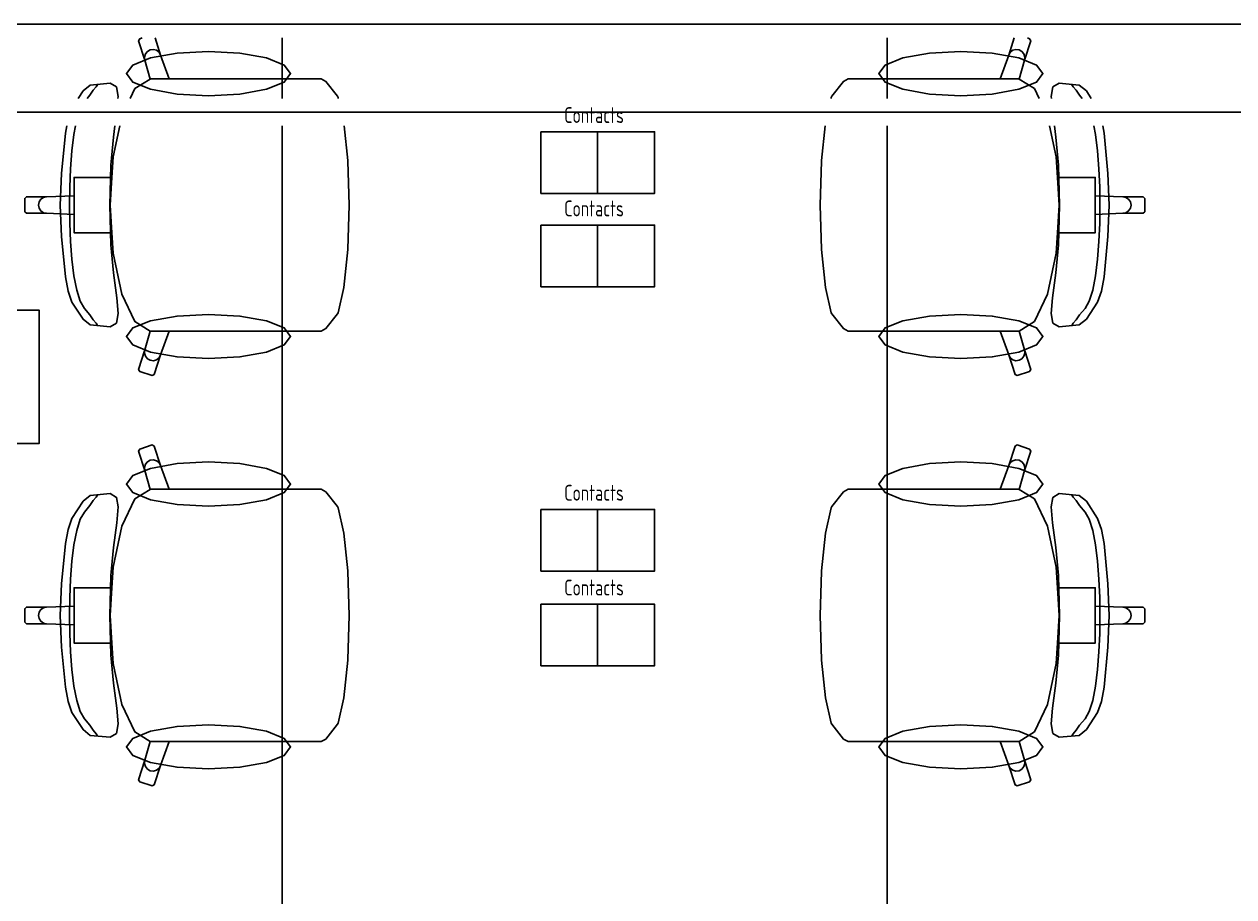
# Model space of a CAD drawing. Extents: x 25325 to 182345, y 3956 to 147305.
# Drawn here: x 91176.409 to 91178.14, y 73656.186 to 73657.435 of the extents above; entities that cross this region are included whole.
import ezdxf

# ---------------------------------------------------------------- set-up
doc = ezdxf.new("R2010")
doc.units = 0
doc.header["$MEASUREMENT"] = 0
for name, color, linetype in [('CAT6A UNDERGROUND PORTS ROUTING', 1, 'CONTINUOUS'), ('CONTACTORS', 3, 'CONTINUOUS'), ('WIFI LAN', 4, 'CONTINUOUS')]:
    doc.layers.add(name, color=color, linetype=linetype)
doc.styles.add('Tabla_100', font='simplex.shx', dxfattribs={"width": 0.7, "height": 20})

# ---------------------------------------------------------------- blocks, each defined once
blk = doc.blocks.new('Sheet-Климатична и вентилационна система офис помещение етаж 4_1')
at = {"layer": 'CAT6A UNDERGROUND PORTS ROUTING', "color": 5, "transparency": 33554687}
for points in [[(13.3574, 20.1399), (8.0596, 20.1399)], [(8.0596, 20.0139), (13.3574, 20.0139)]]:
    blk.add_lwpolyline(points, dxfattribs=at)
at = {"layer": 'CAT6A UNDERGROUND PORTS ROUTING', "color": 253, "true_color": 0x9c9c9c, "transparency": 33554687}
for points in [[(8.5804, 20.1202), (8.5771, 20.1191), (8.5756, 20.1162), (8.5846, 20.0883), (8.5922, 20.0614), (8.5703, 20.0477), (8.5635, 20.0336)], [(8.607, 20.0956), (8.5991, 20.1202)], [(8.7808, 20.0336), (8.7808, 20.1202)], [(9.6469, 20.1202), (9.6469, 20.0336)], [(9.8207, 20.0956), (9.8286, 20.1202)], [(9.8473, 20.1202), (9.8505, 20.1191), (9.8521, 20.1162), (9.8431, 20.0883), (9.8355, 20.0614), (9.8574, 20.0477), (9.8641, 20.0336)], [(8.6755, 20.1008), (8.6306, 20.0984), (8.5926, 20.0915), (8.5671, 20.0813), (8.5582, 20.0691), (8.5671, 20.057), (8.5926, 20.0467), (8.6306, 20.0398), (8.6755, 20.0374), (8.7204, 20.0398), (8.7585, 20.0467), (8.7839, 20.057), (8.7929, 20.0691), (8.7839, 20.0813), (8.7585, 20.0915), (8.7204, 20.0984), (8.6755, 20.1008)], [(8.6194, 20.0615), (8.607, 20.0956), (8.6048, 20.0997), (8.6012, 20.1025), (8.5967, 20.1038), (8.5922, 20.1032), (8.5882, 20.101), (8.5853, 20.0973), (8.5841, 20.0929), (8.5846, 20.0883)], [(9.7522, 20.1008), (9.7971, 20.0984), (9.8351, 20.0915), (9.8606, 20.0813), (9.8695, 20.0691), (9.8606, 20.057), (9.8351, 20.0467), (9.7971, 20.0398), (9.7522, 20.0374), (9.7073, 20.0398), (9.6692, 20.0467), (9.6438, 20.057), (9.6348, 20.0691), (9.6438, 20.0813), (9.6692, 20.0915), (9.7073, 20.0984), (9.7522, 20.1008)], [(9.8083, 20.0615), (9.8207, 20.0956), (9.8229, 20.0997), (9.8265, 20.1025), (9.8309, 20.1038), (9.8355, 20.1032), (9.8395, 20.101), (9.8424, 20.0973), (9.8436, 20.0929), (9.8431, 20.0883)], [(8.8613, 20.0336), (8.861, 20.0351), (8.8603, 20.0368), (8.8436, 20.0579), (8.8369, 20.0615), (8.8124, 20.0615), (8.784, 20.0615), (8.6194, 20.0615), (8.5924, 20.0615), (8.5922, 20.0614)], [(9.5664, 20.0336), (9.5667, 20.0351), (9.5674, 20.0368), (9.5841, 20.0579), (9.5908, 20.0615), (9.6153, 20.0615), (9.6437, 20.0615), (9.8083, 20.0615), (9.8353, 20.0615), (9.8355, 20.0614)], [(8.489, 20.0336), (8.496, 20.0444), (8.5064, 20.0527), (8.5348, 20.0553), (8.5439, 20.05), (8.5463, 20.0364), (8.546, 20.0336)], [(8.5018, 20.0336), (8.5058, 20.0382), (8.5106, 20.0453)], [(8.5106, 20.0453), (8.5147, 20.0502), (8.5168, 20.0532)], [(9.9387, 20.0336), (9.9317, 20.0444), (9.9213, 20.0527), (9.8929, 20.0553), (9.8838, 20.05), (9.8814, 20.0364), (9.8817, 20.0336)], [(9.917, 20.0453), (9.913, 20.0502), (9.9109, 20.0532)], [(9.9259, 20.0336), (9.9219, 20.0382), (9.917, 20.0453)], [(8.5485, 19.9942), (8.5391, 19.95), (8.5372, 19.9206), (8.5067, 19.9206), (8.4832, 19.9206), (8.4832, 19.8942), (8.4439, 19.8928), (8.4149, 19.8928), (8.4125, 19.8904), (8.4125, 19.8809), (8.4125, 19.8714), (8.4149, 19.8691), (8.4439, 19.8691), (8.4832, 19.8676), (8.4832, 19.8413), (8.5067, 19.8413), (8.5372, 19.8413), (8.5391, 19.8119), (8.5516, 19.7533), (8.5703, 19.7142), (8.5922, 19.7005), (8.5846, 19.6736), (8.5756, 19.6457), (8.5771, 19.6427), (8.5951, 19.6369), (8.598, 19.6384), (8.607, 19.6663)], [(8.5417, 19.9942), (8.5397, 19.978), (8.536, 19.9379), (8.5342, 19.8809), (8.536, 19.824), (8.5397, 19.7839), (8.5442, 19.7482), (8.5463, 19.7255), (8.5439, 19.7119), (8.5348, 19.7066), (8.5064, 19.7092), (8.496, 19.7175), (8.4802, 19.7419), (8.4745, 19.7576), (8.4707, 19.778), (8.4652, 19.8357), (8.4635, 19.8809), (8.4652, 19.9262)], [(8.4652, 19.9262), (8.4707, 19.9839), (8.4726, 19.9942)], [(8.5168, 19.7087), (8.5147, 19.7116), (8.5106, 19.7166), (8.5058, 19.7237), (8.4979, 19.7329), (8.4918, 19.7433), (8.4869, 19.7593), (8.483, 19.7797), (8.4801, 19.8033), (8.4781, 19.8289), (8.4769, 19.8552), (8.4766, 19.8809), (8.4769, 19.9067), (8.4781, 19.933), (8.4801, 19.9585), (8.483, 19.9821), (8.4853, 19.9942)], [(8.5922, 19.7005), (8.5924, 19.7004), (8.6194, 19.7004), (8.784, 19.7004), (8.8124, 19.7004), (8.8369, 19.7004), (8.8436, 19.704), (8.8603, 19.7251), (8.861, 19.7268), (8.8694, 19.763), (8.875, 19.8171), (8.8751, 19.8179), (8.877, 19.8809), (8.8751, 19.944), (8.875, 19.9448), (8.8699, 19.9942)], [(8.7808, 17.6974), (8.7808, 19.9942)], [(9.8355, 19.7005), (9.8353, 19.7004), (9.8083, 19.7004), (9.6437, 19.7004), (9.6153, 19.7004), (9.5908, 19.7004), (9.5841, 19.704), (9.5674, 19.7251), (9.5667, 19.7268), (9.5583, 19.763), (9.5527, 19.8171), (9.5526, 19.8179), (9.5506, 19.8809), (9.5526, 19.944), (9.5527, 19.9448), (9.5578, 19.9942)], [(9.6469, 19.9942), (9.6469, 17.6974), (9.5785, 17.6974)], [(9.8792, 19.9942), (9.8886, 19.95), (9.8905, 19.9206), (9.921, 19.9206), (9.9445, 19.9206), (9.9445, 19.8942), (9.9838, 19.8928), (10.0128, 19.8928), (10.0152, 19.8904), (10.0152, 19.8809), (10.0152, 19.8714), (10.0128, 19.8691), (9.9838, 19.8691), (9.9445, 19.8676), (9.9445, 19.8413), (9.921, 19.8413), (9.8905, 19.8413), (9.8886, 19.8119), (9.8761, 19.7533), (9.8574, 19.7142), (9.8355, 19.7005), (9.8431, 19.6736), (9.8521, 19.6457), (9.8505, 19.6427), (9.8326, 19.6369), (9.8296, 19.6384), (9.8207, 19.6663)], [(9.8859, 19.9942), (9.888, 19.978), (9.8917, 19.9379), (9.8935, 19.8809), (9.8917, 19.824), (9.888, 19.7839), (9.8834, 19.7482), (9.8814, 19.7255), (9.8838, 19.7119), (9.8929, 19.7066), (9.9213, 19.7092), (9.9317, 19.7175), (9.9475, 19.7419), (9.9532, 19.7576), (9.957, 19.778), (9.9625, 19.8357), (9.9642, 19.8809), (9.9625, 19.9262)], [(9.9109, 19.7087), (9.913, 19.7116), (9.917, 19.7166), (9.9219, 19.7237), (9.9298, 19.7329), (9.9359, 19.7433), (9.9408, 19.7593), (9.9447, 19.7797), (9.9476, 19.8033), (9.9496, 19.8289), (9.9508, 19.8552), (9.9511, 19.8809), (9.9508, 19.9067), (9.9496, 19.933), (9.9476, 19.9585), (9.9447, 19.9821), (9.9424, 19.9942)], [(9.9625, 19.9262), (9.957, 19.9839), (9.9551, 19.9942)], [(8.5372, 19.8413), (8.5347, 19.8809), (8.5372, 19.9206)], [(9.8905, 19.8413), (9.893, 19.8809), (9.8905, 19.9206)], [(8.4439, 19.8928), (8.4394, 19.8919), (8.4356, 19.8893), (8.433, 19.8855), (8.4321, 19.8809), (8.433, 19.8764), (8.4356, 19.8725), (8.4394, 19.87), (8.4439, 19.8691)], [(8.4832, 19.8676), (8.4832, 19.8809), (8.4832, 19.8942)], [(9.9445, 19.8676), (9.9445, 19.8809), (9.9445, 19.8942)], [(9.9838, 19.8928), (9.9883, 19.8919), (9.9921, 19.8893), (9.9947, 19.8855), (9.9956, 19.8809), (9.9947, 19.8764), (9.9921, 19.8725), (9.9883, 19.87), (9.9838, 19.8691)], [(8.6755, 19.6611), (8.6306, 19.6635), (8.5926, 19.6703), (8.5671, 19.6806), (8.5582, 19.6928), (8.5671, 19.7049), (8.5926, 19.7152), (8.6306, 19.722), (8.6755, 19.7244), (8.7204, 19.722), (8.7585, 19.7152), (8.7839, 19.7049), (8.7929, 19.6928), (8.7839, 19.6806), (8.7585, 19.6703), (8.7204, 19.6635), (8.6755, 19.6611)], [(9.7522, 19.6611), (9.7971, 19.6635), (9.8351, 19.6703), (9.8606, 19.6806), (9.8695, 19.6928), (9.8606, 19.7049), (9.8351, 19.7152), (9.7971, 19.722), (9.7522, 19.7244), (9.7073, 19.722), (9.6692, 19.7152), (9.6438, 19.7049), (9.6348, 19.6928), (9.6438, 19.6806), (9.6692, 19.6703), (9.7073, 19.6635), (9.7522, 19.6611)], [(8.6194, 19.7004), (8.607, 19.6663), (8.6048, 19.6622), (8.6012, 19.6593), (8.5967, 19.6581), (8.5922, 19.6586), (8.5882, 19.6609), (8.5853, 19.6645), (8.5841, 19.669), (8.5846, 19.6736)], [(9.8083, 19.7004), (9.8207, 19.6663), (9.8229, 19.6622), (9.8265, 19.6593), (9.8309, 19.6581), (9.8355, 19.6586), (9.8395, 19.6609), (9.8424, 19.6645), (9.8436, 19.669), (9.8431, 19.6736)], [(8.607, 19.0787), (8.598, 19.0508), (8.5951, 19.0493), (8.5771, 19.0551), (8.5756, 19.0581), (8.5846, 19.086), (8.5922, 19.1129), (8.5703, 19.1266), (8.5516, 19.1657), (8.5391, 19.2243), (8.5372, 19.2537), (8.5067, 19.2537), (8.4832, 19.2537), (8.4832, 19.28), (8.4439, 19.2815), (8.4149, 19.2815), (8.4125, 19.2838), (8.4125, 19.2933), (8.4125, 19.3028), (8.4149, 19.3052), (8.4439, 19.3052), (8.4832, 19.3066), (8.4832, 19.333), (8.5067, 19.333), (8.5372, 19.333), (8.5391, 19.3624), (8.5516, 19.421), (8.5703, 19.4601), (8.5922, 19.4738), (8.5846, 19.5007), (8.5756, 19.5286), (8.5771, 19.5316), (8.5951, 19.5374), (8.598, 19.5359), (8.607, 19.508)], [(9.8207, 19.0787), (9.8296, 19.0508), (9.8326, 19.0493), (9.8505, 19.0551), (9.8521, 19.0581), (9.8431, 19.086), (9.8355, 19.1129), (9.8574, 19.1266), (9.8761, 19.1657), (9.8886, 19.2243), (9.8905, 19.2537), (9.921, 19.2537), (9.9445, 19.2537), (9.9445, 19.28), (9.9838, 19.2815), (10.0128, 19.2815), (10.0152, 19.2838), (10.0152, 19.2933), (10.0152, 19.3028), (10.0128, 19.3052), (9.9838, 19.3052), (9.9445, 19.3066), (9.9445, 19.333), (9.921, 19.333), (9.8905, 19.333), (9.8886, 19.3624), (9.8761, 19.421), (9.8574, 19.4601), (9.8355, 19.4738), (9.8431, 19.5007), (9.8521, 19.5286), (9.8505, 19.5316), (9.8326, 19.5374), (9.8296, 19.5359), (9.8207, 19.508)], [(8.6755, 19.5132), (8.6306, 19.5108), (8.5926, 19.5039), (8.5671, 19.4937), (8.5582, 19.4815), (8.5671, 19.4694), (8.5926, 19.4591), (8.6306, 19.4522), (8.6755, 19.4498), (8.7204, 19.4522), (8.7585, 19.4591), (8.7839, 19.4694), (8.7929, 19.4815), (8.7839, 19.4937), (8.7585, 19.5039), (8.7204, 19.5108), (8.6755, 19.5132)], [(8.6194, 19.4739), (8.607, 19.508), (8.6048, 19.5121), (8.6012, 19.5149), (8.5967, 19.5162), (8.5922, 19.5156), (8.5882, 19.5134), (8.5853, 19.5097), (8.5841, 19.5053), (8.5846, 19.5007)], [(9.7522, 19.5132), (9.7971, 19.5108), (9.8351, 19.5039), (9.8606, 19.4937), (9.8695, 19.4815), (9.8606, 19.4694), (9.8351, 19.4591), (9.7971, 19.4522), (9.7522, 19.4498), (9.7073, 19.4522), (9.6692, 19.4591), (9.6438, 19.4694), (9.6348, 19.4815), (9.6438, 19.4937), (9.6692, 19.5039), (9.7073, 19.5108), (9.7522, 19.5132)], [(9.8083, 19.4739), (9.8207, 19.508), (9.8229, 19.5121), (9.8265, 19.5149), (9.8309, 19.5162), (9.8355, 19.5156), (9.8395, 19.5134), (9.8424, 19.5097), (9.8436, 19.5053), (9.8431, 19.5007)], [(8.5922, 19.4738), (8.5924, 19.4739), (8.6194, 19.4739), (8.784, 19.4739), (8.8124, 19.4739), (8.8369, 19.4739), (8.8436, 19.4703), (8.8603, 19.4492), (8.861, 19.4475), (8.8694, 19.4113), (8.875, 19.3572), (8.8751, 19.3564), (8.877, 19.2933), (8.8751, 19.2303), (8.875, 19.2295), (8.8694, 19.1754), (8.861, 19.1392), (8.8603, 19.1375), (8.8436, 19.1164), (8.8369, 19.1128), (8.8124, 19.1128), (8.784, 19.1128), (8.6194, 19.1128), (8.5924, 19.1128), (8.5922, 19.1129)], [(9.8355, 19.4738), (9.8353, 19.4739), (9.8083, 19.4739), (9.6437, 19.4739), (9.6153, 19.4739), (9.5908, 19.4739), (9.5841, 19.4703), (9.5674, 19.4492), (9.5667, 19.4475), (9.5583, 19.4113), (9.5527, 19.3572), (9.5526, 19.3564), (9.5506, 19.2933), (9.5526, 19.2303), (9.5527, 19.2295), (9.5583, 19.1754), (9.5667, 19.1392), (9.5674, 19.1375), (9.5841, 19.1164), (9.5908, 19.1128), (9.6153, 19.1128), (9.6437, 19.1128), (9.8083, 19.1128), (9.8353, 19.1128), (9.8355, 19.1129)], [(8.4652, 19.2481), (8.4707, 19.1904), (8.4745, 19.1701), (8.4802, 19.1543), (8.496, 19.1299), (8.5064, 19.1216), (8.5348, 19.119), (8.5439, 19.1243), (8.5463, 19.1379), (8.5442, 19.1606), (8.5397, 19.1963), (8.536, 19.2364), (8.5342, 19.2933), (8.536, 19.3503), (8.5397, 19.3904), (8.5442, 19.426), (8.5463, 19.4488), (8.5439, 19.4624), (8.5348, 19.4677), (8.5064, 19.4651), (8.496, 19.4568), (8.4802, 19.4323), (8.4745, 19.4166), (8.4707, 19.3963), (8.4652, 19.3386), (8.4635, 19.2933), (8.4652, 19.2481)], [(8.5168, 19.4656), (8.5147, 19.4626), (8.5106, 19.4577), (8.5058, 19.4506), (8.4979, 19.4414), (8.4918, 19.431), (8.4869, 19.415), (8.483, 19.3945), (8.4801, 19.3709), (8.4781, 19.3454), (8.4769, 19.3191), (8.4766, 19.2933), (8.4769, 19.2676), (8.4781, 19.2413), (8.4801, 19.2157), (8.483, 19.1921), (8.4869, 19.1717), (8.4918, 19.1557), (8.4979, 19.1453), (8.5058, 19.1361), (8.5106, 19.129)], [(9.9625, 19.2481), (9.957, 19.1904), (9.9532, 19.1701), (9.9475, 19.1543), (9.9317, 19.1299), (9.9213, 19.1216), (9.8929, 19.119), (9.8838, 19.1243), (9.8814, 19.1379), (9.8834, 19.1606), (9.888, 19.1963), (9.8917, 19.2364), (9.8935, 19.2933), (9.8917, 19.3503), (9.888, 19.3904), (9.8834, 19.426), (9.8814, 19.4488), (9.8838, 19.4624), (9.8929, 19.4677), (9.9213, 19.4651), (9.9317, 19.4568), (9.9475, 19.4323), (9.9532, 19.4166), (9.957, 19.3963), (9.9625, 19.3386), (9.9642, 19.2933), (9.9625, 19.2481)], [(9.9109, 19.4656), (9.913, 19.4626), (9.917, 19.4577), (9.9219, 19.4506), (9.9298, 19.4414), (9.9359, 19.431), (9.9408, 19.415), (9.9447, 19.3945), (9.9476, 19.3709), (9.9496, 19.3454), (9.9508, 19.3191), (9.9511, 19.2933), (9.9508, 19.2676), (9.9496, 19.2413), (9.9476, 19.2157), (9.9447, 19.1921), (9.9408, 19.1717), (9.9359, 19.1557), (9.9298, 19.1453), (9.9219, 19.1361), (9.917, 19.129)], [(8.5372, 19.333), (8.5347, 19.2933), (8.5372, 19.2537)], [(9.8905, 19.333), (9.893, 19.2933), (9.8905, 19.2537)], [(8.4439, 19.2815), (8.4394, 19.2824), (8.4356, 19.2849), (8.433, 19.2888), (8.4321, 19.2933), (8.433, 19.2979), (8.4356, 19.3017), (8.4394, 19.3043), (8.4439, 19.3052)], [(8.4832, 19.3066), (8.4832, 19.2933), (8.4832, 19.28)], [(9.9445, 19.3066), (9.9445, 19.2933), (9.9445, 19.28)], [(9.9838, 19.2815), (9.9883, 19.2824), (9.9921, 19.2849), (9.9947, 19.2888), (9.9956, 19.2933), (9.9947, 19.2979), (9.9921, 19.3017), (9.9883, 19.3043), (9.9838, 19.3052)], [(8.5106, 19.129), (8.5147, 19.124), (8.5168, 19.1211)], [(8.6755, 19.0735), (8.6306, 19.0759), (8.5926, 19.0827), (8.5671, 19.093), (8.5582, 19.1052), (8.5671, 19.1173), (8.5926, 19.1276), (8.6306, 19.1344), (8.6755, 19.1368), (8.7204, 19.1344), (8.7585, 19.1276), (8.7839, 19.1173), (8.7929, 19.1052), (8.7839, 19.093), (8.7585, 19.0827), (8.7204, 19.0759), (8.6755, 19.0735)], [(9.7522, 19.0735), (9.7971, 19.0759), (9.8351, 19.0827), (9.8606, 19.093), (9.8695, 19.1052), (9.8606, 19.1173), (9.8351, 19.1276), (9.7971, 19.1344), (9.7522, 19.1368), (9.7073, 19.1344), (9.6692, 19.1276), (9.6438, 19.1173), (9.6348, 19.1052), (9.6438, 19.093), (9.6692, 19.0827), (9.7073, 19.0759), (9.7522, 19.0735)], [(9.917, 19.129), (9.913, 19.124), (9.9109, 19.1211)], [(8.6194, 19.1128), (8.607, 19.0787), (8.6048, 19.0746), (8.6012, 19.0717), (8.5967, 19.0705), (8.5922, 19.071), (8.5882, 19.0733), (8.5853, 19.0769), (8.5841, 19.0814), (8.5846, 19.086)], [(9.8083, 19.1128), (9.8207, 19.0787), (9.8229, 19.0746), (9.8265, 19.0717), (9.8309, 19.0705), (9.8355, 19.071), (9.8395, 19.0733), (9.8424, 19.0769), (9.8436, 19.0814), (9.8431, 19.086)]]:
    blk.add_lwpolyline(points, dxfattribs=at)
at = {"layer": 'CAT6A UNDERGROUND PORTS ROUTING', "color": 7, "transparency": 33554687}
blk.add_lwpolyline([(8.3184, 19.7302), (8.4334, 19.7302), (8.4334, 19.5396), (8.3184, 19.5396), (8.3184, 19.7302)], dxfattribs=at)

msp = doc.modelspace()

# ---------------------------------------------------------------- linework, layer by layer
at = {"layer": 'CONTACTORS'}
for p, q in [((91177.2294, 73657.2812), (91177.2294, 73657.193)), ((91177.2294, 73657.1475), (91177.2294, 73657.0593)), ((91177.2294, 73656.7404), (91177.2294, 73656.6522))]:
    msp.add_line(p, q, dxfattribs=at)
for points in [[(91177.1481, 73657.2812), (91177.1481, 73657.193), (91177.3108, 73657.193), (91177.3108, 73657.2812)], [(91177.1481, 73657.1475), (91177.1481, 73657.0593), (91177.3108, 73657.0593), (91177.3108, 73657.1475)], [(91177.1481, 73656.7404), (91177.1481, 73656.6522), (91177.3108, 73656.6522), (91177.3108, 73656.7404)], [(91177.1481, 73656.6046), (91177.1481, 73656.5165), (91177.3108, 73656.5165), (91177.3108, 73656.6046)]]:
    msp.add_lwpolyline(points, close=True, dxfattribs=at)
at = {"layer": 'WIFI LAN'}
msp.add_line((91177.2294, 73656.6046), (91177.2294, 73656.5165), dxfattribs=at)

# ---------------------------------------------------------------- block references
at = {"layer": 'CAT6A UNDERGROUND PORTS ROUTING'}
msp.add_blockref('Sheet-Климатична и вентилационна система офис помещение етаж 4_1', (91167.997, 73637.2953), dxfattribs=at)

# ---------------------------------------------------------------- texts
at = {"layer": 'CONTACTORS', "char_height": 0.0227, "attachment_point": 1, "style": 'Tabla_100'}
for insert in [(91177.1815, 73657.3164), (91177.1815, 73657.1827), (91177.1815, 73656.7756), (91177.1815, 73656.6399)]:
    msp.add_mtext_dynamic_manual_height_columns('Contacts', width=1.026008, gutter_width=0.1142, heights=[0], dxfattribs=dict(at, insert=insert))

doc.saveas('drawing.dxf')
